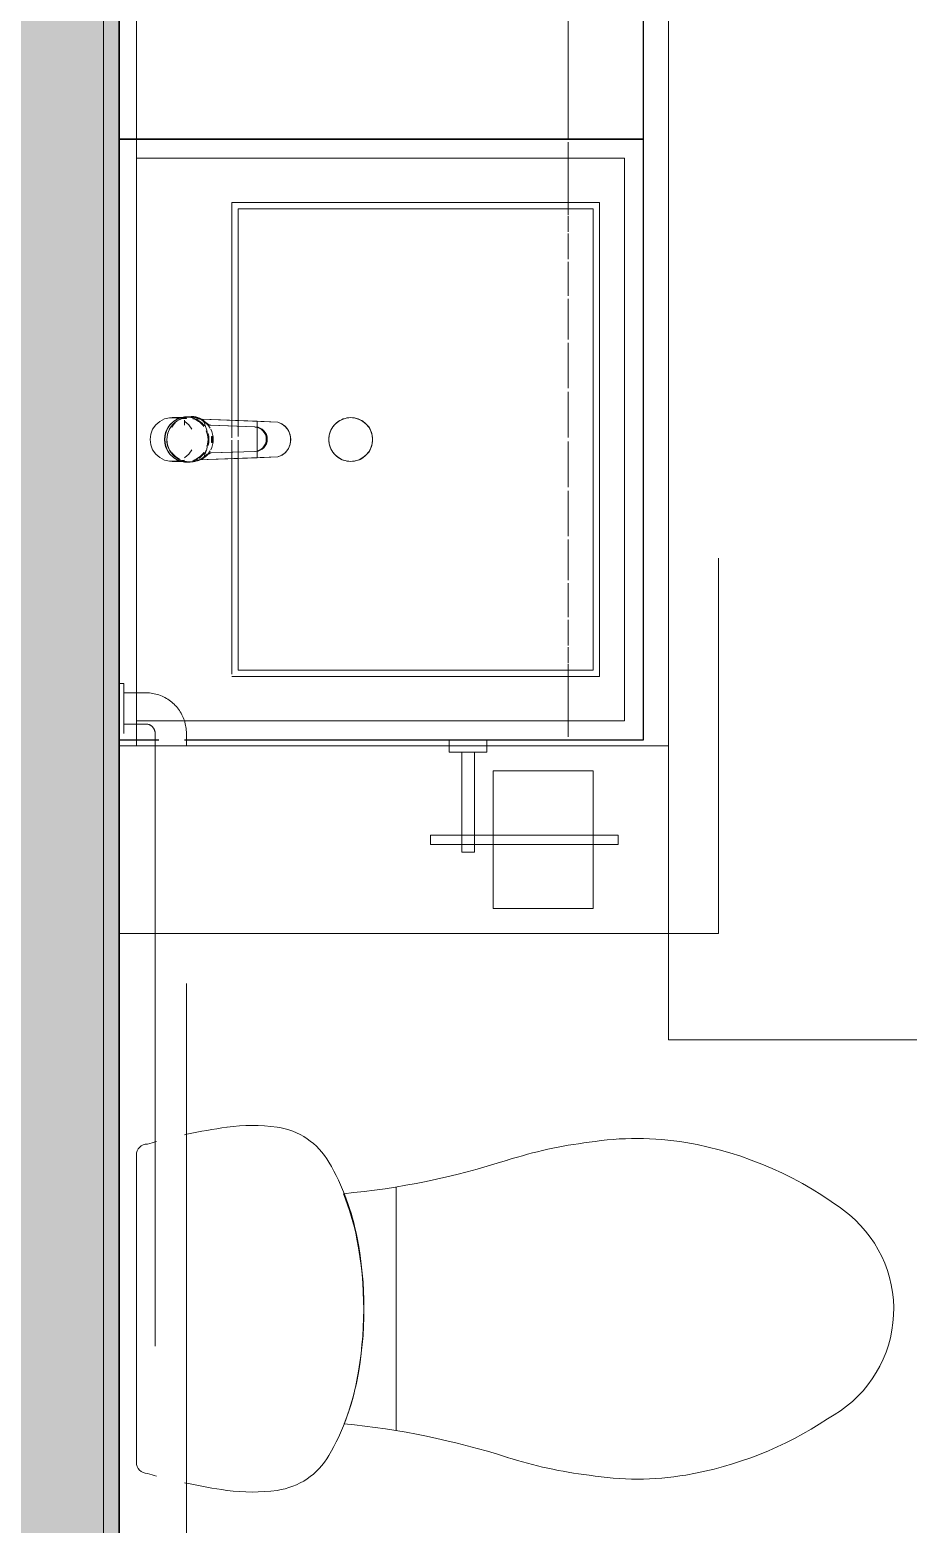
# Model space of a CAD drawing. Header units: inches. Extents: x 6 to 8416, y -388 to 6104.
# Drawn here: x 6563.1 to 6598.2, y 1619.6 to 1679.3 of the extents above; entities that cross this region are included whole.
import ezdxf

# ---------------------------------------------------------------- set-up
doc = ezdxf.new("R2010")
doc.units = ezdxf.units.IN
doc.header["$MEASUREMENT"] = 0
doc.linetypes.add('Dash 1_16_', pattern=[48, 24, -24])
doc.linetypes.add('Hidden 1_16_', pattern=[36, 24, -12])
for name, color, linetype, lineweight in [('A-GENM', 13, 'Continuous', 18), ('A-ROOM', 32, 'Continuous', 13), ('A-WALL', 113, 'Continuous', 25), ('A-WALL-PATT', 111, 'Continuous', 35), ('I-WALL', 2, 'Continuous', 25), ('P-SANR-FIXT', 6, 'Continuous', 18), ('Q-CASE', 31, 'Continuous', 18), ('Q-SPCQ', 91, 'Continuous', 18)]:
    doc.layers.add(name, color=color, linetype=linetype, lineweight=lineweight)

# ---------------------------------------------------------------- blocks, each defined once
blk = doc.blocks.new('PL BA Toilet-Unit-Two Piece-ICC ADA-AM - ICC Type B_ Side Approach_ Swing Up Bar-V599-LEVEL 3 - PLAN Copy 1 Copy 1')
at = {"layer": 'A-GENM', "linetype": 'Hidden 1_16_', "lineweight": 9}
for p, q in [((0, -15.5), (0, -0.063)), ((33, -24), (33, -0.063)), ((0, -27.776), (0, -15.5)), ((33, -24), (48, -24)), ((48, -56), (48, -24)), ((0, -28.375), (0, -27.776)), ((0, -32.036), (0, -28.566)), ((0, -33.078), (0, -32.178)), ((0, -56), (0, -33.078)), ((39.75, -46.75), (36, -50.5)), ((36, -50.5), (39.75, -46.75)), ((41.164, -48.164), (39.75, -46.75)), ((39.75, -46.75), (41.164, -48.164)), ((39.828, -49.5), (41.164, -48.164)), ((41.164, -48.164), (39.828, -49.5)), ((45.25, -49.5), (39.828, -49.5)), ((39.828, -49.5), (45.25, -49.5)), ((45.25, -51.5), (45.25, -49.5)), ((45.25, -49.5), (45.25, -51.5)), ((36, -50.5), (39.75, -54.25)), ((39.75, -54.25), (36, -50.5)), ((41.164, -52.836), (39.828, -51.5)), ((39.828, -51.5), (45.25, -51.5)), ((45.25, -51.5), (39.828, -51.5)), ((39.828, -51.5), (41.164, -52.836)), ((39.75, -54.25), (41.164, -52.836)), ((41.164, -52.836), (39.75, -54.25)), ((0.412, -56), (0.615, -56)), ((0.698, -56), (0.905, -56)), ((1.107, -56), (48, -56))]:
    blk.add_line(p, q, dxfattribs=at)
blk = doc.blocks.new('GM BA Vanity-Single - Single Door _ Drawer-Lav Cab _ Apron-ICC ADA-AM - 18_ Drawer_24_ Lav Cab - Parallel-2223814-LEVEL 3 - PLAN Copy 1 Copy 1')
at = {"layer": 'A-GENM'}
for p, q in [((0.75, 22), (0, 22)), ((0, 22), (0, 16)), ((0, 16), (0, 22)), ((0, 22), (0.75, 22)), ((0.75, 22), (0, 22)), ((0, 22), (0, 16)), ((0, 16), (0, 22)), ((0, 22), (0.75, 22)), ((0.75, 16), (0.75, 22)), ((0.75, 22), (0.75, 16)), ((1, 22), (0.75, 22)), ((0.75, 22), (1, 22)), ((43.25, 22), (1, 22)), ((1, 22), (43.25, 22)), ((43.25, 0.75), (43.25, 22)), ((43.25, 22), (43.25, 2.678)), ((21.781, 4.813), (21.781, 19)), ((21.781, 19), (40.219, 19)), ((40.219, 19), (21.781, 19)), ((21.781, 19), (21.781, 4.813)), ((40.219, 19), (40.219, 4.813)), ((40.219, 4.813), (40.219, 19)), ((0, 16), (0, 0.063)), ((0, 0.75), (0, 16)), ((0, 16), (0, 0.75)), ((0, 0.75), (0, 16)), ((0.75, 0.063), (0.75, 16)), ((0.75, 16), (0.75, 0.75)), ((30.246, 4.813), (21.781, 4.813)), ((21.781, 4.813), (30.246, 4.813)), ((30.475, 4.813), (30.246, 4.813)), ((30.246, 4.813), (30.475, 4.813)), ((30.886, 4.813), (30.475, 4.813)), ((30.475, 4.813), (30.886, 4.813)), ((31.499, 4.813), (31.031, 4.813)), ((31.031, 4.813), (31.499, 4.813)), ((31.754, 4.813), (31.499, 4.813)), ((31.499, 4.813), (31.754, 4.813)), ((40.219, 4.813), (31.754, 4.813)), ((31.754, 4.813), (40.219, 4.813)), ((43.25, 1.65), (43.25, 0.75)), ((0, 0.063), (0, 0.75)), ((43.25, 0.75), (0, 0.75)), ((0, 0.75), (0, 0.063)), ((0, 0.063), (0, 0.75)), ((0, 0.75), (0.75, 0.75)), ((0, 0.75), (0, 0.063)), ((0, 0.063), (0, 0.75)), ((0.75, 0.75), (0.75, 0.063)), ((0.75, 0.75), (43.25, 0.75)), ((43.25, 0.063), (43.25, 0.75)), ((43.25, 0.75), (43.25, 0.063)), ((43.25, 0.063), (43.25, 0.75)), ((43.25, 0.75), (43.25, 0.063))]:
    blk.add_line(p, q, dxfattribs=at)
blk = doc.blocks.new('z Nested-Toilet-2 Piece - z Nested-Toilet-2 Piece-V606-LEVEL 3 - PLAN Copy 1 Copy 1')
at = {"layer": 'P-SANR-FIXT'}
for p, q in [((-4.871, 11.127), (4.871, 11.127)), ((6.142, 0.75), (-6.142, 0.75))]:
    blk.add_line(p, q, dxfattribs=at)
for centre, radius, start, end in [((0.025, 26.068), 4.932, 27.57244, 140.06334), ((7.716, 20.256), 14.569, 141.95587, 170.34297), ((-7.716, 20.256), 14.569, 9.65703, 33.75517), ((5.191, 20.738), 11.999, 170.58872, 189.14143), ((-5.191, 20.738), 11.999, 350.85857, 9.41128), ((10.95, 20.977), 17.735, 186.94974, 197.76204), ((-10.95, 20.977), 17.735, 342.23796, 353.05026), ((-35.243, 6.16), 30.776, 5.33071, 17.79837), ((35.243, 6.16), 30.776, 162.20163, 174.62228), ((-1.009, 0.027), 9.713, 100.83777, 119.96347), ((-0.935, 0.044), 9.694, 100.99726, 112.21305), ((0, -4.969), 14.81, 78.96223, 101.03777), ((0.023, -4.972), 14.801, 78.99624, 100.93335), ((1.009, 0.027), 9.713, 60.03653, 79.16223), ((1.014, 0.023), 9.709, 68.3062, 79.11052), ((-4.438, 5.975), 2.848, 119.96347, 172.03653), ((4.438, 5.975), 2.848, 7.96347, 60.03653), ((-0.11, 5.37), 7.218, 172.03653, 187.96347), ((0.11, 5.37), 7.218, 352.03653, 7.96347), ((15.604, 7.568), 23.085, 187.96347, 192), ((-15.604, 7.568), 23.085, 348, 352.03653), ((15.604, 7.568), 23.085, 192, 192.23232), ((-15.604, 7.568), 23.085, 347.76768, 348), ((15.604, 7.568), 23.085, 195.0873, 196.03653), ((-15.604, 7.568), 23.085, 343.96347, 344.9127), ((-6.142, 1.191), 0.441, 180, 270), ((6.142, 1.191), 0.441, 270, 0)]:
    blk.add_arc(centre, radius, start, end, dxfattribs=at)
blk = doc.blocks.new('z Nested-Toilet Grab Bars - z Nested-Toilet Grab Bars-V607-LEVEL 3 - PLAN Copy 1 Copy 1')
at = {"layer": 'A-GENM', "linetype": 'Dash 1_16_', "lineweight": 9}
for p, q in [((-2.875, 26), (-2.875, 0.25)), ((-2.875, 26), (-2.875, 0.25)), ((-1.625, 0.25), (-1.625, 26)), ((-1.625, 0.25), (-1.625, 26)), ((-41.97, 2.428), (-42.022, 2.389)), ((-41.918, 2.466), (-41.97, 2.428)), ((-41.863, 2.502), (-41.918, 2.466)), ((-41.807, 2.535), (-41.863, 2.502)), ((-41.75, 2.566), (-41.807, 2.535)), ((-41.692, 2.595), (-41.75, 2.566)), ((-41.633, 2.622), (-41.692, 2.595)), ((-41.572, 2.646), (-41.633, 2.622)), ((-41.511, 2.668), (-41.572, 2.646)), ((-41.449, 2.687), (-41.511, 2.668)), ((-41.386, 2.703), (-41.449, 2.687)), ((-41.323, 2.718), (-41.386, 2.703)), ((-41.259, 2.729), (-41.323, 2.718)), ((-41.195, 2.738), (-41.259, 2.729)), ((-41.13, 2.745), (-41.195, 2.738)), ((-41.065, 2.749), (-41.13, 2.745)), ((-41, 2.75), (-41.065, 2.749)), ((-40.5, 2.75), (-41, 2.75)), ((-7, 2.75), (-40.5, 2.75)), ((-42.463, 1.833), (-42.49, 1.774)), ((-42.433, 1.891), (-42.463, 1.833)), ((-42.401, 1.948), (-42.433, 1.891)), ((-42.367, 2.003), (-42.401, 1.948)), ((-42.331, 2.057), (-42.367, 2.003)), ((-42.293, 2.109), (-42.331, 2.057)), ((-42.252, 2.16), (-42.293, 2.109)), ((-42.21, 2.21), (-42.252, 2.16)), ((-42.166, 2.257), (-42.21, 2.21)), ((-42.119, 2.303), (-42.166, 2.257)), ((-42.072, 2.347), (-42.119, 2.303)), ((-42.022, 2.389), (-42.072, 2.347)), ((-42.623, 1.208), (-42.625, 1.143)), ((-42.618, 1.272), (-42.623, 1.208)), ((-42.611, 1.337), (-42.618, 1.272)), ((-42.601, 1.401), (-42.611, 1.337)), ((-42.589, 1.465), (-42.601, 1.401)), ((-42.574, 1.528), (-42.589, 1.465)), ((-42.557, 1.591), (-42.574, 1.528)), ((-42.537, 1.653), (-42.557, 1.591)), ((-42.515, 1.714), (-42.537, 1.653)), ((-42.49, 1.774), (-42.515, 1.714)), ((-41.37, 1.185), (-41.368, 1.2)), ((-41.368, 1.2), (-41.364, 1.214)), ((-41.364, 1.214), (-41.36, 1.229)), ((-41.36, 1.229), (-41.356, 1.243)), ((-41.356, 1.243), (-41.351, 1.257)), ((-41.351, 1.257), (-41.345, 1.271)), ((-41.345, 1.271), (-41.339, 1.285)), ((-41.339, 1.285), (-41.333, 1.298)), ((-41.333, 1.298), (-41.325, 1.311)), ((-41.325, 1.311), (-41.318, 1.324)), ((-41.318, 1.324), (-41.31, 1.337)), ((-41.31, 1.337), (-41.301, 1.349)), ((-41.301, 1.349), (-41.292, 1.361)), ((-41.292, 1.361), (-41.282, 1.372)), ((-41.282, 1.372), (-41.272, 1.383)), ((-41.272, 1.383), (-41.261, 1.394)), ((-41.261, 1.394), (-41.25, 1.404)), ((-41.25, 1.404), (-41.239, 1.414)), ((-41.239, 1.414), (-41.227, 1.423)), ((-41.227, 1.423), (-41.215, 1.432)), ((-41.215, 1.432), (-41.203, 1.441)), ((-41.203, 1.441), (-41.19, 1.448)), ((-41.19, 1.448), (-41.177, 1.456)), ((-41.177, 1.456), (-41.163, 1.463)), ((-41.163, 1.463), (-41.15, 1.469)), ((-41.15, 1.469), (-41.136, 1.475)), ((-41.136, 1.475), (-41.122, 1.48)), ((-41.122, 1.48), (-41.108, 1.484)), ((-41.108, 1.484), (-41.093, 1.488)), ((-41.093, 1.488), (-41.078, 1.492)), ((-41.078, 1.492), (-41.064, 1.495)), ((-41.064, 1.495), (-41.049, 1.497)), ((-41.049, 1.497), (-41.034, 1.498)), ((-41.034, 1.498), (-41.019, 1.5)), ((-41.019, 1.5), (-41.004, 1.5)), ((-41.004, 1.5), (-41, 1.5)), ((-41, 1.5), (-40.5, 1.5)), ((-40.5, 1.5), (-7, 1.5)), ((-42.625, 1.143), (-42.625, 1.125)), ((-42.625, 1.125), (-42.625, 0.75)), ((-42.625, 0.75), (-42.625, 0.25)), ((-41.375, 1.14), (-41.374, 1.155)), ((-41.375, 1.125), (-41.375, 1.14)), ((-41.375, 0.75), (-41.375, 1.125)), ((-41.375, 0.25), (-41.375, 0.75)), ((-41.374, 1.155), (-41.372, 1.17)), ((-41.372, 1.17), (-41.37, 1.185)), ((-6.625, 1.125), (-6.625, 0.25)), ((-5.375, 0.25), (-5.375, 1.125)), ((-43, 0.25), (-43, 0.063)), ((-42.901, 0.25), (-43, 0.25)), ((-42.901, 0.25), (-43, 0.25)), ((-41.777, 0.25), (-42.901, 0.25)), ((-42.623, 0.25), (-42.901, 0.25)), ((-42.625, 0.25), (-42.563, 0.25)), ((-42.625, 0.25), (-42.563, 0.25)), ((-42.223, 0.25), (-42.623, 0.25)), ((-42.563, 0.25), (-42.39, 0.25)), ((-42.563, 0.25), (-41.615, 0.25)), ((-42.39, 0.25), (-42.139, 0.25)), ((-41.777, 0.25), (-42.223, 0.25)), ((-42.139, 0.25), (-41.861, 0.25)), ((-41.861, 0.25), (-41.615, 0.25)), ((-41.61, 0.25), (-41.437, 0.25)), ((-41.61, 0.25), (-41.437, 0.25)), ((-41.099, 0.25), (-41.605, 0.25)), ((-41.377, 0.25), (-41.605, 0.25)), ((-41.437, 0.25), (-41.375, 0.25)), ((-41.437, 0.25), (-41.375, 0.25)), ((-41.099, 0.25), (-41.377, 0.25)), ((-41, 0.25), (-41.099, 0.25)), ((-41, 0.25), (-41.099, 0.25)), ((-7, 0.25), (-7, 0.063)), ((-5, 0.25), (-7, 0.25)), ((-5, 0.25), (-7, 0.25)), ((-6.625, 0.25), (-5.375, 0.25)), ((-6.625, 0.25), (-5.375, 0.25)), ((-5, 0.063), (-5, 0.25)), ((-2.854, 0.25), (-4.25, 0.25)), ((-4.25, 0.25), (-0.25, 0.25)), ((-4.25, 0.25), (-4.25, 0.063)), ((-4.25, 0.25), (-4.25, 0.063)), ((-2.875, 0.25), (-2.875, 0.063)), ((-2.875, 0.25), (-2.875, 0.063)), ((-0.25, 0.25), (-1.647, 0.25)), ((-1.625, 0.063), (-1.625, 0.25)), ((-1.625, 0.063), (-1.625, 0.25)), ((-0.25, 0.25), (-0.25, 0.063)), ((-0.25, 0.063), (-0.25, 0.25))]:
    blk.add_line(p, q, dxfattribs=at)
at = {"layer": 'A-GENM', "linetype": 'Dash 1_16_', "lineweight": 9, "flags": 128}
for points in [[(-2.875, 29.375), (-2.875, 29.4), (-2.873, 29.425), (-2.871, 29.45), (-2.867, 29.475), (-2.863, 29.499), (-2.857, 29.524), (-2.851, 29.548), (-2.843, 29.572), (-2.835, 29.595), (-2.826, 29.618), (-2.815, 29.641), (-2.804, 29.664), (-2.792, 29.686), (-2.78, 29.707), (-2.766, 29.728), (-2.751, 29.748), (-2.736, 29.768), (-2.72, 29.787), (-2.703, 29.806), (-2.685, 29.823), (-2.667, 29.84), (-2.648, 29.857), (-2.629, 29.872), (-2.608, 29.887), (-2.588, 29.901), (-2.566, 29.914), (-2.545, 29.926), (-2.522, 29.938), (-2.5, 29.948), (-2.476, 29.958), (-2.453, 29.966), (-2.429, 29.974), (-2.405, 29.98), (-2.381, 29.986), (-2.356, 29.991), (-2.332, 29.995), (-2.307, 29.997), (-2.282, 29.999), (-2.257, 30), (-2.25, 30)], [(-2.25, 30), (-2.225, 30), (-2.2, 29.998), (-2.175, 29.996), (-2.15, 29.992), (-2.126, 29.988), (-2.101, 29.982), (-2.077, 29.976), (-2.053, 29.968), (-2.03, 29.96), (-2.007, 29.951), (-1.984, 29.94), (-1.961, 29.929), (-1.939, 29.917), (-1.918, 29.905), (-1.897, 29.891), (-1.877, 29.876), (-1.857, 29.861), (-1.838, 29.845), (-1.819, 29.828), (-1.802, 29.81), (-1.785, 29.792), (-1.768, 29.773), (-1.753, 29.754), (-1.738, 29.733), (-1.724, 29.713), (-1.711, 29.691), (-1.699, 29.67), (-1.687, 29.647), (-1.677, 29.625), (-1.667, 29.601), (-1.659, 29.578), (-1.651, 29.554), (-1.645, 29.53), (-1.639, 29.506), (-1.634, 29.481), (-1.63, 29.457), (-1.628, 29.432), (-1.626, 29.407), (-1.625, 29.382), (-1.625, 29.375)], [(-2.875, 29.375), (-2.875, 29.372), (-2.875, 29.364), (-2.875, 29.351), (-2.875, 29.332), (-2.875, 29.308), (-2.875, 29.278), (-2.875, 29.244), (-2.875, 29.204), (-2.875, 29.159), (-2.875, 29.109), (-2.875, 29.054), (-2.875, 28.994), (-2.875, 28.929), (-2.875, 28.859), (-2.875, 28.786), (-2.875, 28.707), (-2.875, 28.624), (-2.875, 28.537), (-2.875, 28.446), (-2.875, 28.351), (-2.875, 28.253), (-2.875, 28.15), (-2.875, 28.045), (-2.875, 27.936), (-2.875, 27.824), (-2.875, 27.708), (-2.875, 27.591), (-2.875, 27.47), (-2.875, 27.348), (-2.875, 27.223), (-2.875, 27.096), (-2.875, 26.968), (-2.875, 26.838), (-2.875, 26.706), (-2.875, 26.574), (-2.875, 26.44), (-2.875, 26.306), (-2.875, 26.171), (-2.875, 26.036), (-2.875, 26)], [(-2.875, 26), (-2.875, 26.135), (-2.875, 26.27), (-2.875, 26.404), (-2.875, 26.538), (-2.875, 26.671), (-2.875, 26.802), (-2.875, 26.933), (-2.875, 27.062), (-2.875, 27.189), (-2.875, 27.314), (-2.875, 27.438), (-2.875, 27.559), (-2.875, 27.677), (-2.875, 27.793), (-2.875, 27.906), (-2.875, 28.016), (-2.875, 28.122), (-2.875, 28.225), (-2.875, 28.325), (-2.875, 28.421), (-2.875, 28.513), (-2.875, 28.601), (-2.875, 28.685), (-2.875, 28.765), (-2.875, 28.84), (-2.875, 28.911), (-2.875, 28.977), (-2.875, 29.038), (-2.875, 29.094), (-2.875, 29.146), (-2.875, 29.192), (-2.875, 29.233), (-2.875, 29.269), (-2.875, 29.3), (-2.875, 29.326), (-2.875, 29.346), (-2.875, 29.361), (-2.875, 29.371), (-2.875, 29.375)], [(-1.625, 29.375), (-1.625, 29.372), (-1.625, 29.364), (-1.625, 29.351), (-1.625, 29.332), (-1.625, 29.308), (-1.625, 29.278), (-1.625, 29.244), (-1.625, 29.204), (-1.625, 29.159), (-1.625, 29.109), (-1.625, 29.054), (-1.625, 28.994), (-1.625, 28.929), (-1.625, 28.859), (-1.625, 28.786), (-1.625, 28.707), (-1.625, 28.624), (-1.625, 28.537), (-1.625, 28.446), (-1.625, 28.351), (-1.625, 28.253), (-1.625, 28.15), (-1.625, 28.045), (-1.625, 27.936), (-1.625, 27.824), (-1.625, 27.708), (-1.625, 27.591), (-1.625, 27.47), (-1.625, 27.348), (-1.625, 27.223), (-1.625, 27.096), (-1.625, 26.968), (-1.625, 26.838), (-1.625, 26.706), (-1.625, 26.574), (-1.625, 26.44), (-1.625, 26.306), (-1.625, 26.171), (-1.625, 26.036), (-1.625, 26)], [(-1.625, 26), (-1.625, 26.135), (-1.625, 26.27), (-1.625, 26.404), (-1.625, 26.538), (-1.625, 26.671), (-1.625, 26.802), (-1.625, 26.933), (-1.625, 27.062), (-1.625, 27.189), (-1.625, 27.314), (-1.625, 27.438), (-1.625, 27.559), (-1.625, 27.677), (-1.625, 27.793), (-1.625, 27.906), (-1.625, 28.016), (-1.625, 28.122), (-1.625, 28.225), (-1.625, 28.325), (-1.625, 28.421), (-1.625, 28.513), (-1.625, 28.601), (-1.625, 28.685), (-1.625, 28.765), (-1.625, 28.84), (-1.625, 28.911), (-1.625, 28.977), (-1.625, 29.038), (-1.625, 29.094), (-1.625, 29.146), (-1.625, 29.192), (-1.625, 29.233), (-1.625, 29.269), (-1.625, 29.3), (-1.625, 29.326), (-1.625, 29.346), (-1.625, 29.361), (-1.625, 29.371), (-1.625, 29.375)], [(-5.375, 1.125), (-5.376, 1.19), (-5.38, 1.255), (-5.387, 1.32), (-5.396, 1.384), (-5.407, 1.448), (-5.422, 1.511), (-5.438, 1.574), (-5.457, 1.636), (-5.479, 1.697), (-5.503, 1.758), (-5.53, 1.817), (-5.559, 1.875), (-5.59, 1.932), (-5.623, 1.988), (-5.659, 2.043), (-5.697, 2.095), (-5.736, 2.147), (-5.778, 2.197), (-5.822, 2.244), (-5.868, 2.291), (-5.915, 2.335), (-5.965, 2.377), (-6.016, 2.418), (-6.068, 2.456), (-6.122, 2.492), (-6.177, 2.526), (-6.234, 2.558), (-6.292, 2.588), (-6.351, 2.615), (-6.411, 2.64), (-6.472, 2.662), (-6.534, 2.682), (-6.597, 2.699), (-6.66, 2.714), (-6.724, 2.726), (-6.788, 2.736), (-6.853, 2.743), (-6.917, 2.748), (-6.982, 2.75), (-7, 2.75)], [(-7, 1.5), (-6.985, 1.5), (-6.97, 1.499), (-6.955, 1.497), (-6.94, 1.495), (-6.925, 1.493), (-6.911, 1.489), (-6.896, 1.485), (-6.882, 1.481), (-6.868, 1.476), (-6.854, 1.47), (-6.84, 1.464), (-6.827, 1.458), (-6.814, 1.45), (-6.801, 1.443), (-6.788, 1.435), (-6.776, 1.426), (-6.764, 1.417), (-6.753, 1.407), (-6.742, 1.397), (-6.731, 1.386), (-6.721, 1.375), (-6.711, 1.364), (-6.702, 1.352), (-6.693, 1.34), (-6.684, 1.328), (-6.677, 1.315), (-6.669, 1.302), (-6.662, 1.288), (-6.656, 1.275), (-6.65, 1.261), (-6.645, 1.247), (-6.641, 1.233), (-6.637, 1.218), (-6.633, 1.203), (-6.63, 1.189), (-6.628, 1.174), (-6.627, 1.159), (-6.625, 1.144), (-6.625, 1.129), (-6.625, 1.125)]]:
    blk.add_lwpolyline(points, dxfattribs=at)
blk = doc.blocks.new('CW BA Var LW - Double Doors _ Apron - AM - W x H x 21_ D - 5 1_2_ Apron-2223823-LEVEL 3 - PLAN Copy 1 Copy 1')
at = {"layer": 'Q-CASE', "lineweight": 9}
for p, q in [((-5.262, 0.75), (-5.262, 21)), ((-5.262, 21), (-5.262, 0.75)), ((-5.262, 21), (18.738, 21)), ((-5.262, 21), (18.738, 21)), ((-5.262, 21), (18.738, 21)), ((18.738, 2.688), (18.738, 21)), ((18.738, 21), (18.738, 2.678)), ((18.738, 21), (18.738, 18)), ((-4.512, 0.75), (-4.512, 20.25)), ((-4.512, 20.25), (17.988, 20.25)), ((17.988, 20.25), (-4.512, 20.25)), ((-4.512, 20.25), (-4.512, 0.75)), ((17.988, 20.25), (17.988, 0.75)), ((17.988, 0.75), (17.988, 20.25)), ((-5.262, 0.75), (-5.262, 18)), ((-5.262, 18), (-5.262, 0.75)), ((-5.151, 18), (-2.709, 18)), ((-5.151, 18), (-2.709, 18)), ((-2.709, 18), (-2.481, 18)), ((-2.709, 18), (-2.481, 18)), ((-2.465, 18), (-2.25, 18)), ((-2.465, 18), (-2.25, 18)), ((-2.202, 18), (-1.568, 18)), ((-2.202, 18), (-1.568, 18)), ((-1.491, 18), (-0.47, 18)), ((-1.491, 18), (-0.47, 18)), ((-0.367, 18), (0.99, 18)), ((-0.367, 18), (0.99, 18)), ((1.113, 18), (2.738, 18)), ((1.113, 18), (2.738, 18)), ((2.875, 18), (4.686, 18)), ((2.875, 18), (4.686, 18)), ((4.838, 18), (6.664, 18)), ((4.838, 18), (6.664, 18)), ((6.811, 18), (8.638, 18)), ((6.811, 18), (8.638, 18)), ((8.789, 18), (10.6, 18)), ((8.789, 18), (10.6, 18)), ((10.738, 18), (12.362, 18)), ((10.738, 18), (12.362, 18)), ((12.486, 18), (13.842, 18)), ((12.486, 18), (13.842, 18)), ((13.945, 18), (14.966, 18)), ((13.945, 18), (14.966, 18)), ((15.044, 18), (15.677, 18)), ((15.044, 18), (15.677, 18)), ((15.725, 18), (15.94, 18)), ((15.725, 18), (15.94, 18)), ((15.956, 18), (16.185, 18)), ((15.956, 18), (16.185, 18)), ((16.185, 18), (18.627, 18)), ((16.185, 18), (18.627, 18)), ((18.738, 2.688), (18.738, 18)), ((18.738, 18), (18.738, 2.688)), ((18.738, 1.649), (18.738, 0.75)), ((18.738, 0.75), (18.738, 1.563)), ((18.738, 0.75), (18.738, 1.563)), ((18.738, 1.563), (18.738, 0.75)), ((-5.262, 0.062), (-5.262, 0.75)), ((-5.262, 0.75), (-5.262, 0.062)), ((-5.262, 0.062), (-5.262, 0.75)), ((-5.262, 0.75), (-5.262, 0.062)), ((17.988, 0.75), (-4.512, 0.75)), ((-4.512, 0.75), (17.988, 0.75)), ((18.738, 0.062), (18.738, 0.75)), ((18.738, 0.75), (18.738, 0.062)), ((18.738, 0.062), (18.738, 0.75)), ((18.738, 0.75), (18.738, 0.062))]:
    blk.add_line(p, q, dxfattribs=at)
at = {"layer": 'Q-CASE', "lineweight": 25}
for p, q in [((18.738, 21), (-5.262, 21)), ((-5.262, 21), (-5.262, 0.75)), ((18.738, 2.678), (18.738, 21)), ((18.738, 0.75), (18.738, 1.649)), ((-5.262, 0.75), (-5.262, 0.062)), ((18.738, 0.062), (18.738, 0.75))]:
    blk.add_line(p, q, dxfattribs=at)
blk = doc.blocks.new('CW BA Var LW - Single Door _ Drawer - AM - W x H x 21_ D - 5 1_2_ Top Drawer-2223837-LEVEL 3 - PLAN Copy 1 Copy 1')
at = {"layer": 'Q-CASE', "lineweight": 9}
for p, q in [((0.738, 16), (0.738, 21)), ((0.738, 21), (0.738, 16)), ((0.738, 21), (18.738, 21)), ((0.738, 21), (18.738, 21)), ((0.738, 21), (18.738, 21)), ((18.738, 0.75), (18.738, 21)), ((18.738, 21), (18.738, 0.75)), ((0.738, 16), (0.738, 18)), ((0.738, 18), (0.738, 16)), ((0.738, 18), (18.738, 18)), ((0.738, 18), (18.738, 18)), ((18.738, 0.75), (18.738, 18)), ((18.738, 18), (18.738, 0.75)), ((0.738, 0.75), (0.738, 16)), ((0.738, 16), (0.738, 0.75)), ((0.738, 0.75), (0.738, 16)), ((0.738, 16), (0.738, 0.75)), ((0.738, 0.221), (0.738, 0.75)), ((0.738, 0.75), (0.738, 0.221)), ((0.738, 0.221), (0.738, 0.75)), ((0.738, 0.75), (0.738, 0.221)), ((18.738, 0.062), (18.738, 0.75)), ((18.738, 0.75), (18.738, 0.062)), ((18.738, 0.062), (18.738, 0.75)), ((18.738, 0.75), (18.738, 0.062))]:
    blk.add_line(p, q, dxfattribs=at)
at = {"layer": 'Q-CASE', "lineweight": 25}
for p, q in [((18.738, 21), (0.738, 21)), ((0.738, 21), (0.738, 16)), ((18.738, 0.75), (18.738, 21)), ((0.738, 16), (0.738, 0.75)), ((0.738, 0.75), (0.738, 0.221)), ((18.738, 0.062), (18.738, 0.75))]:
    blk.add_line(p, q, dxfattribs=at)
blk = doc.blocks.new('SE BA Toilet Paper Holder-AM - 6_ W x 4 1_2_ D_ 19_ AFF-V608-LEVEL 3 - PLAN Copy 1 Copy 1')
at = {"layer": 'Q-SPCQ'}
for p, q in [((-1, 6.75), (-5, 6.75)), ((-5, 6.75), (-5, 1.25)), ((-5, 6.75), (-5, 6.656)), ((-5, 6.656), (-5, 6.382)), ((-1, 6.656), (-1, 6.75)), ((-1, 1.25), (-1, 6.75)), ((-1, 6.382), (-1, 6.656)), ((-5, 6.382), (-5, 5.945)), ((-1, 5.945), (-1, 6.382)), ((-5, 5.945), (-5, 5.375)), ((-1, 5.375), (-1, 5.945)), ((-5, 5.375), (-5, 4.712)), ((-1, 4.712), (-1, 5.375)), ((-5, 4.187), (-6, 4.187)), ((-6, 4.187), (-6, 4)), ((-5, 4.574), (-5, 4.594)), ((-5, 4.574), (-5, 4.594)), ((-5, 4.514), (-5, 4.574)), ((-5, 4.514), (-5, 4.574)), ((-5, 4.42), (-5, 4.514)), ((-5, 4.42), (-5, 4.514)), ((-5, 4.297), (-5, 4.42)), ((-5, 4.297), (-5, 4.42)), ((-5, 4.154), (-5, 4.297)), ((-5, 4.154), (-5, 4.297)), ((-1, 4.187), (-5, 4.187)), ((-1, 4.594), (-1, 4.574)), ((-1, 4.594), (-1, 4.574)), ((-1, 4.574), (-1, 4.514)), ((-1, 4.574), (-1, 4.514)), ((-1, 4.514), (-1, 4.42)), ((-1, 4.514), (-1, 4.42)), ((-1, 4.42), (-1, 4.297)), ((-1, 4.42), (-1, 4.297)), ((-1, 4.297), (-1, 4.154)), ((-1, 4.297), (-1, 4.154)), ((0.25, 4.187), (-1, 4.187)), ((-0.25, 4.5), (-0.25, 0.5)), ((-0.25, 4.5), (0, 4.5)), ((-0.217, 4.5), (0, 4.5)), ((0, 4.5), (0.217, 4.5)), ((0, 4.5), (0.25, 4.5)), ((0.25, 0.5), (0.25, 4.5)), ((1.5, 4.187), (0.25, 4.187)), ((1.5, 4), (1.5, 4.187)), ((-6, 4.162), (-6, 4.133)), ((-6, 4.133), (-6, 4.094)), ((-6, 4.094), (-6, 4.049)), ((-6, 4.049), (-6, 4)), ((-6, 4), (-6, 3.951)), ((-6, 4), (-6, 3.812)), ((-6, 3.951), (-6, 3.906)), ((-6, 3.906), (-6, 3.867)), ((-6, 3.867), (-6, 3.838)), ((-6, 3.812), (-5, 3.812)), ((-5, 3.846), (-5, 4.154)), ((-5, 4), (-5, 4.154)), ((-5, 3.846), (-5, 4)), ((-5, 3.703), (-5, 3.846)), ((-5, 3.703), (-5, 3.846)), ((-5, 3.812), (-1, 3.812)), ((-5, 3.58), (-5, 3.703)), ((-5, 3.58), (-5, 3.703)), ((-1, 4.154), (-1, 4)), ((-1, 4.154), (-1, 3.846)), ((-1, 4), (-1, 3.846)), ((-1, 3.846), (-1, 3.703)), ((-1, 3.846), (-1, 3.703)), ((-1, 3.812), (0.25, 3.812)), ((-1, 3.703), (-1, 3.58)), ((-1, 3.703), (-1, 3.58)), ((0.25, 3.812), (1.5, 3.812)), ((1.5, 3.812), (1.5, 4)), ((-5, 3.486), (-5, 3.58)), ((-5, 3.486), (-5, 3.58)), ((-5, 3.426), (-5, 3.486)), ((-5, 3.426), (-5, 3.486)), ((-5, 3.406), (-5, 3.426)), ((-5, 3.406), (-5, 3.426)), ((-5, 3.288), (-5, 2.625)), ((-1, 3.58), (-1, 3.486)), ((-1, 3.58), (-1, 3.486)), ((-1, 3.486), (-1, 3.426)), ((-1, 3.486), (-1, 3.426)), ((-1, 3.426), (-1, 3.406)), ((-1, 3.426), (-1, 3.406)), ((-1, 2.625), (-1, 3.288)), ((-5, 2.625), (-5, 2.055)), ((-1, 2.055), (-1, 2.625)), ((-5, 2.055), (-5, 1.618)), ((-1, 1.618), (-1, 2.055)), ((-5, 1.618), (-5, 1.344)), ((-5, 1.344), (-5, 1.25)), ((-5, 1.25), (-1, 1.25)), ((-1, 1.344), (-1, 1.618)), ((-1, 1.25), (-1, 1.344)), ((-0.75, 0.5), (-0.75, 0.25)), ((0, 0.5), (-0.75, 0.5)), ((-0.75, 0.25), (-0.75, 0)), ((0, 0.5), (-0.25, 0.5)), ((0, 0.5), (-0.236, 0.5)), ((0, 0.5), (-0.217, 0.5)), ((0.217, 0.5), (0, 0.5)), ((0.25, 0.5), (0, 0.5)), ((0.236, 0.5), (0, 0.5)), ((0.75, 0.5), (0, 0.5)), ((0.75, 0.25), (0.75, 0.5)), ((0.75, 0), (0.75, 0.25)), ((0, 0), (-0.75, 0)), ((0.75, 0), (0, 0))]:
    blk.add_line(p, q, dxfattribs=at)
blk = doc.blocks.new('z Nested-Lav Basin-Rectangular - Rectangular-V609-LEVEL 3 - PLAN Copy 1 Copy 1')
at = {"layer": 'P-SANR-FIXT', "lineweight": 9}
for p, q in [((-9.469, 7.301), (9.469, 7.301)), ((-9.469, 7.301), (-9.469, -7.387)), ((9.469, -7.387), (9.469, 7.298)), ((-9.219, -7.137), (-9.219, 7.051)), ((-9.219, 7.051), (9.219, 7.051)), ((9.219, 7.051), (9.219, -7.137)), ((-0.754, -7.137), (-9.219, -7.137)), ((-0.528, -7.137), (-0.759, -7.137)), ((-0.525, -7.137), (-0.754, -7.137)), ((-0.114, -7.137), (-0.528, -7.137)), ((-0.114, -7.137), (-0.525, -7.137)), ((0.499, -7.137), (0.031, -7.137)), ((0.501, -7.137), (0.031, -7.137)), ((0.754, -7.137), (0.499, -7.137)), ((0.759, -7.137), (0.501, -7.137)), ((9.219, -7.137), (0.754, -7.137)), ((-0.764, -7.387), (-9.469, -7.387)), ((-0.768, -7.387), (-0.537, -7.387)), ((-0.534, -7.387), (-0.764, -7.387)), ((-0.537, -7.387), (-0.073, -7.387)), ((-0.073, -7.387), (-0.534, -7.387)), ((0.032, -7.387), (0.51, -7.387)), ((0.508, -7.387), (0.032, -7.387)), ((0.764, -7.387), (0.508, -7.387)), ((0.51, -7.387), (0.768, -7.387)), ((9.376, -7.387), (0.764, -7.387))]:
    blk.add_line(p, q, dxfattribs=at)
at = {"layer": 'P-SANR-FIXT', "lineweight": 9, "flags": 128}
for points in [[(-7.434, 7.301), (-8.531, 7.301), (-9.231, 7.301), (-9.469, 7.301)], [(9.469, 7.301), (9.231, 7.301), (8.531, 7.301), (7.403, 7.301), (5.904, 7.301), (4.108, 7.301), (2.107, 7.301), (0, 7.301), (-2.107, 7.301), (-4.108, 7.301), (-5.904, 7.301), (-7.403, 7.301)], [(-9.219, 7.051), (-8.988, 7.051), (-8.306, 7.051), (-7.208, 7.051), (-5.748, 7.051), (-4, 7.051), (-2.051, 7.051), (0, 7.051), (2.051, 7.051), (4, 7.051), (5.748, 7.051), (7.208, 7.051), (8.306, 7.051), (8.988, 7.051), (9.219, 7.051)], [(-0.759, -7.137), (-2.051, -7.137), (-4, -7.137), (-5.748, -7.137), (-7.208, -7.137), (-8.306, -7.137), (-8.988, -7.137), (-9.219, -7.137)], [(9.219, -7.137), (8.988, -7.137), (8.306, -7.137), (7.208, -7.137), (5.748, -7.137), (4, -7.137), (2.051, -7.137), (0.759, -7.137)], [(-9.469, -7.387), (-9.231, -7.387), (-8.531, -7.387), (-7.403, -7.387), (-5.904, -7.387), (-4.108, -7.387), (-2.107, -7.387), (-0.768, -7.387)], [(0.768, -7.387), (2.107, -7.387), (4.108, -7.387), (5.904, -7.387), (7.403, -7.387), (8.531, -7.387), (9.231, -7.387)]]:
    blk.add_lwpolyline(points, dxfattribs=at)
at = {"layer": 'P-SANR-FIXT'}
blk.add_circle((0, -2.637), 0.875, dxfattribs=at)
at = {"layer": 'P-SANR-FIXT', "lineweight": 9}
for points in [[(-0.875, -2.637), (-0.875, -2.535), (-0.839, -2.331), (-0.684, -2.062), (-0.447, -1.863), (-0.155, -1.757), (0.155, -1.757), (0.447, -1.863), (0.684, -2.063), (0.839, -2.331), (0.875, -2.535), (0.875, -2.637)], [(-0.152, -1.775), (-0.252, -1.793), (-0.349, -1.828), (-0.438, -1.879)], [(0.152, -1.775), (0.052, -1.757), (-0.052, -1.757), (-0.152, -1.775)], [(0.438, -1.879), (0.349, -1.828), (0.252, -1.793), (0.152, -1.775)], [(-0.822, -2.337), (-0.857, -2.433), (-0.875, -2.535), (-0.875, -2.637)], [(-0.67, -2.074), (-0.736, -2.152), (-0.787, -2.242), (-0.822, -2.337)], [(-0.438, -1.879), (-0.526, -1.93), (-0.605, -1.996), (-0.67, -2.074)], [(0.67, -2.074), (0.605, -1.996), (0.526, -1.93), (0.438, -1.879)], [(0.822, -2.337), (0.787, -2.242), (0.736, -2.152), (0.67, -2.074)], [(0.875, -2.637), (0.875, -2.535), (0.857, -2.433), (0.822, -2.337)], [(-0.875, -2.637), (-0.875, -2.738), (-0.857, -2.84), (-0.822, -2.936)], [(0.875, -2.637), (0.875, -2.738), (0.839, -2.942), (0.684, -3.21), (0.447, -3.41), (0.155, -3.516), (-0.155, -3.516), (-0.447, -3.41), (-0.684, -3.211), (-0.839, -2.942), (-0.875, -2.738), (-0.875, -2.637)], [(-0.822, -2.936), (-0.787, -3.032), (-0.736, -3.121), (-0.67, -3.199)], [(0.67, -3.199), (0.736, -3.121), (0.787, -3.031), (0.822, -2.936)], [(0.822, -2.936), (0.857, -2.84), (0.875, -2.738), (0.875, -2.637)], [(-0.67, -3.199), (-0.605, -3.277), (-0.526, -3.343), (-0.438, -3.394)], [(-0.438, -3.394), (-0.349, -3.445), (-0.252, -3.481), (-0.152, -3.498)], [(-0.152, -3.498), (-0.052, -3.516), (0.052, -3.516), (0.152, -3.498)], [(0.152, -3.498), (0.252, -3.481), (0.349, -3.445), (0.438, -3.394)], [(0.438, -3.394), (0.526, -3.343), (0.605, -3.277), (0.67, -3.199)]]:
    blk.add_open_spline(points, degree=3, dxfattribs=at)
blk = doc.blocks.new('z Nested-Faucet-BA-Sngl Handle - Faucet-V610-LEVEL 3 - PLAN Copy 1 Copy 1')
at = {"layer": 'P-SANR-FIXT'}
for p, q in [((-0.697, 2.584), (-0.82, -0.808)), ((-0.727, 1.767), (-0.697, 2.584)), ((-0.697, 2.584), (-0.63, 2.738)), ((-0.63, 2.738), (-0.53, 2.874)), ((0.527, 2.879), (0.628, 2.745)), ((0.628, 2.745), (0.697, 2.591)), ((0.812, -0.587), (0.697, 2.591)), ((0.697, 2.591), (0.727, 1.767)), ((-0.82, -0.808), (-0.727, 1.767)), ((0.727, 1.767), (-0.727, 1.767)), ((-0.5, 1.664), (-0.567, -0.126)), ((-0.567, -0.085), (-0.502, 1.664)), ((0.538, -0.119), (0.476, 1.663)), ((0.477, 1.663), (0.538, -0.078)), ((0.727, 1.767), (0.812, -0.587)), ((-0.567, -0.126), (-0.567, -0.085)), ((-0.118, -0.019), (-0.118, -0.06)), ((-0.114, -0.019), (-0.118, -0.019)), ((-0.114, -0.019), (-0.118, -0.019)), ((-0.102, -0.019), (-0.114, -0.019)), ((-0.102, -0.019), (-0.114, -0.019)), ((-0.084, -0.019), (-0.102, -0.019)), ((-0.084, -0.019), (-0.102, -0.019)), ((-0.059, -0.019), (-0.084, -0.019)), ((-0.059, -0.019), (-0.084, -0.019)), ((-0.031, -0.019), (-0.059, -0.019)), ((-0.031, -0.019), (-0.059, -0.019)), ((0, -0.019), (-0.031, -0.019)), ((0, -0.019), (-0.031, -0.019)), ((0.031, -0.019), (0, -0.019)), ((0.031, -0.019), (0, -0.019)), ((0.059, -0.019), (0.031, -0.019)), ((0.059, -0.019), (0.031, -0.019)), ((0.084, -0.019), (0.059, -0.019)), ((0.084, -0.019), (0.059, -0.019)), ((0.102, -0.019), (0.084, -0.019)), ((0.102, -0.019), (0.084, -0.019)), ((0.114, -0.019), (0.102, -0.019)), ((0.114, -0.019), (0.102, -0.019)), ((0.118, -0.019), (0.114, -0.019)), ((0.118, -0.019), (0.114, -0.019)), ((0.118, -0.06), (0.118, -0.019)), ((0.538, -0.119), (0.538, -0.078)), ((0.608, -0.267), (0.608, -0.226)), ((-0.913, -0.806), (-0.913, -0.847)), ((-0.904, -0.911), (-0.904, -1.059)), ((-0.901, -0.993), (-0.9, -1.135)), ((-0.9, -1.135), (-0.892, -1.197)), ((-0.878, -1.072), (-0.878, -1.628)), ((-0.837, -1.135), (-0.837, -1.058)), ((-0.837, -1.058), (-0.837, -1.135)), ((-0.829, -1.058), (-0.837, -1.058)), ((-0.837, -1.058), (-0.829, -1.058)), ((-0.837, -1.3), (-0.837, -1.135)), ((-0.837, -1.135), (-0.837, -1.146)), ((-0.837, -1.146), (-0.837, -1.3)), ((-0.57, -1.146), (-0.772, -1.146)), ((-0.723, -1.126), (-0.729, -1.134)), ((0.582, -0.966), (0.408, -0.845)), ((0.723, -1.126), (0.582, -0.966)), ((0.729, -1.134), (0.723, -1.126)), ((0.836, -1.232), (0.832, -1.135)), ((0.832, -1.135), (0.832, -1.146)), ((0.832, -1.146), (0.836, -1.232)), ((0.878, -1.628), (0.878, -1.072)), ((0.89, -0.966), (0.89, -0.926)), ((0.892, -1.197), (0.9, -1.135)), ((0.9, -1.135), (0.901, -0.993)), ((0.904, -1.059), (0.904, -0.911)), ((-0.73, -1.571), (-0.586, -1.721)), ((0.85, -1.232), (0.836, -1.232)), ((0.836, -1.232), (0.85, -1.232)), ((0.85, -1.3), (0.85, -1.232)), ((0.85, -1.232), (0.85, -1.3))]:
    blk.add_line(p, q, dxfattribs=at)
at = {"layer": 'P-SANR-FIXT', "flags": 128}
for points in [[(0.697, 2.591), (0.62, 2.76), (0.503, 2.903), (0.353, 3.013), (0.181, 3.081), (-0.003, 3.103), (-0.187, 3.079), (-0.358, 3.009), (-0.506, 2.898), (-0.622, 2.753), (-0.697, 2.584)], [(-0.53, 2.874), (-0.401, 2.982), (-0.251, 3.059), (-0.087, 3.098), (0.081, 3.099), (0.246, 3.061), (0.397, 2.987), (0.527, 2.879)], [(0, -1.844), (-0.217, -1.816), (-0.421, -1.736), (-0.601, -1.607), (-0.745, -1.438), (-0.846, -1.238), (-0.898, -1.019), (-0.897, -0.793), (-0.843, -0.574), (-0.74, -0.375)], [(-0.74, -0.375), (-0.375, -0.243), (0, -0.193)], [(0, -0.193), (0.38, -0.244), (0.74, -0.375)], [(0.74, -0.375), (0.843, -0.574), (0.897, -0.793), (0.898, -1.019), (0.846, -1.238), (0.745, -1.438), (0.601, -1.607), (0.421, -1.736), (0.217, -1.816), (0, -1.844)], [(-0.408, -0.845), (-0.582, -0.966), (-0.723, -1.126)], [(-0.892, -1.197), (-0.834, -1.393), (-0.73, -1.571)], [(-0.83, -1.338), (-0.872, -1.522), (-0.872, -1.735), (-0.821, -1.942), (-0.723, -2.131), (-0.582, -2.291), (-0.408, -2.412), (-0.21, -2.488), (0, -2.513)], [(-0.586, -1.721), (-0.41, -1.834), (-0.211, -1.905), (0, -1.929)], [(0, -1.929), (0.211, -1.905), (0.41, -1.834), (0.586, -1.721), (0.73, -1.571), (0.834, -1.393), (0.892, -1.197)], [(0, -2.513), (0.21, -2.488), (0.408, -2.412), (0.582, -2.291), (0.723, -2.131), (0.821, -1.942), (0.872, -1.735), (0.872, -1.522), (0.83, -1.338)]]:
    blk.add_lwpolyline(points, dxfattribs=at)
at = {"layer": 'P-SANR-FIXT'}
for centre, major_axis, ratio, start_param, end_param in [((-0.012, 1.687), (0.488, 0), 0.981627, 0.034194, 3.105026), ((-0.012, 1.647), (0.488, 0), 0.981627, 0.034194, 3.105026), ((0, -0.89), (0.904, 0), 0.992546, 1.570796, 2.050618), ((0, -0.89), (0.904, 0), 0.992546, 1.090975, 1.570796), ((-0.322, -0.785), (0.591, 0), 0.981627, 2.568497, 3.104199), ((-0.322, -0.826), (0.591, 0), 0.981627, 2.568497, 3.104199), ((0, -1.061), (0.904, 0), 0.992546, 2.567292, 3.065539), ((0.566, -1.388), (1.648, 0), 0.981627, 2.4228, 2.568497), ((0.566, -1.348), (1.648, 0), 0.981627, 2.495649, 2.568497), ((0, -1.072), (0.878, 0), 0.992546, 2.207473, 2.732128), ((0, -1.072), (0.878, 0), 0.992546, 2.207473, 2.732128), ((0.566, -1.348), (1.648, 0), 0.981627, 2.4228, 2.495649), ((0, -1.061), (0.904, 0), 0.992546, 2.222877, 2.532851), ((0, -0.89), (0.904, 0), 0.992546, 2.103114, 2.530439), ((-1.05, 0.04), (0.5, 0), 0.981627, 5.564393, 6.024593), ((-1.05, 0), (0.5, 0), 0.981627, 5.564393, 5.880213), ((-1.05, 0), (0.5, 0), 0.981627, 5.880213, 6.024593), ((0, -1.072), (0.878, 0), 0.992546, 1.580388, 1.97866), ((0, -1.072), (0.878, 0), 0.992546, 1.580388, 1.97866), ((0, -1.061), (-0.904, 0), 0.992546, 4.712389, 4.982668), ((0, -1.061), (0.904, 0), 0.992546, 1.297215, 1.570796), ((0, -1.072), (0.878, 0), 0.992546, 1.261267, 1.561205), ((0, -1.072), (0.878, 0), 0.992546, 1.261267, 1.561205), ((0, -1.061), (0.904, 0), 0.992546, 0.574301, 1.072549), ((0, -0.89), (0.904, 0), 0.992546, 0.611154, 1.048209), ((0, -1.072), (0.878, 0), 0.992546, 0.314159, 0.942478), ((0, -1.072), (0.878, 0), 0.992546, 0.314159, 0.942478), ((1.193, 0.131), (0.689, 0), 0.981627, 3.457004, 3.698846), ((1.193, 0.091), (0.689, 0), 0.981627, 3.457004, 3.574523), ((1.193, 0.091), (0.689, 0), 0.981627, 3.574523, 3.698846), ((0.057, -0.818), (0.817, 0), 0.981627, 0.649221, 0.830651), ((0.057, -0.859), (0.817, 0), 0.981627, 0.28636, 0.830651), ((0.057, -0.818), (0.817, 0), 0.981627, 0.46779, 0.649221), ((0.057, -0.818), (0.817, 0), 0.981627, 0.28636, 0.46779), ((-0.314, -0.926), (1.204, 0), 0.981627, 0.122173, 0.28636), ((0.254, -0.847), (1.168, 0), 0.981627, 3.104199, 3.617494), ((0.254, -0.806), (1.168, 0), 0.981627, 3.104199, 3.319048), ((0.254, -0.806), (1.168, 0), 0.981627, 3.360846, 3.434555), ((0, -1.072), (0.878, 0), 0.992546, 3.141593, 3.214679), ((0.011, -0.98), (0.879, 0), 0.981627, 5.349276, 6.241172), ((0, -1.061), (0.904, 0), 0.992546, 0.29608, 0.522446), ((-0.314, -0.966), (1.204, 0), 0.981627, 6.241172, 6.569545), ((0.011, -0.939), (0.879, 0), 0.981627, 6.018198, 6.053678), ((0.011, -0.939), (0.879, 0), 0.981627, 6.053678, 6.241172), ((0, -1.072), (-0.878, 0), 0.992546, 3.068506, 3.141593), ((-0.314, -0.926), (1.204, 0), 0.981627, 0, 0.122173), ((-0.314, -0.926), (-1.204, 0), 0.981627, 3.099579, 3.141593), ((0, -1.072), (0.878, 0), 0.992546, 3.455752, 4.712389), ((0, -1.072), (0.878, 0), 0.992546, 3.455752, 4.712389), ((0.006, -0.973), (0.888, 0), 0.981627, 3.617494, 5.349276), ((0.006, -0.932), (0.888, 0), 0.981627, 3.864891, 4.112289), ((0, -1.072), (0.878, 0), 0.992546, 4.712389, 5.969026), ((0, -1.072), (-0.878, 0), 0.992546, 1.570796, 2.827433), ((0.011, -0.939), (0.879, 0), 0.981627, 5.349276, 5.57225), ((0.011, -0.939), (0.879, 0), 0.981627, 5.57225, 5.795224)]:
    blk.add_ellipse(centre, major_axis=major_axis, ratio=ratio, start_param=start_param, end_param=end_param, dxfattribs=at)
for points in [[(-0.115, -0.056), (-0.117, -0.058), (-0.118, -0.059), (-0.118, -0.06)], [(-0.118, -0.06), (-0.118, -0.061), (-0.117, -0.062), (-0.115, -0.063)], [(-0.106, -0.052), (-0.108, -0.053), (-0.112, -0.055), (-0.114, -0.056), (-0.115, -0.056)], [(-0.115, -0.063), (-0.113, -0.064), (-0.11, -0.064), (-0.106, -0.065)], [(-0.093, -0.048), (-0.098, -0.049), (-0.103, -0.051), (-0.106, -0.052)], [(-0.106, -0.065), (-0.103, -0.065), (-0.098, -0.066), (-0.092, -0.066)], [(-0.074, -0.044), (-0.081, -0.045), (-0.087, -0.047), (-0.093, -0.048)], [(-0.092, -0.066), (-0.087, -0.066), (-0.081, -0.067), (-0.074, -0.067)], [(-0.052, -0.041), (-0.06, -0.042), (-0.067, -0.043), (-0.074, -0.044)], [(-0.074, -0.067), (-0.067, -0.067), (-0.059, -0.067), (-0.051, -0.067)], [(-0.027, -0.039), (-0.035, -0.039), (-0.044, -0.04), (-0.052, -0.041)], [(-0.051, -0.067), (-0.047, -0.067), (-0.039, -0.067), (-0.031, -0.067), (-0.026, -0.067)], [(0, -0.038), (-0.009, -0.038), (-0.018, -0.038), (-0.027, -0.039)], [(-0.026, -0.067), (-0.018, -0.067), (-0.009, -0.067), (0, -0.067)], [(0.027, -0.039), (0.018, -0.038), (0.009, -0.038), (0, -0.038)], [(0, -0.067), (0.009, -0.067), (0.018, -0.067), (0.026, -0.067)], [(0.026, -0.067), (0.035, -0.067), (0.043, -0.067), (0.051, -0.067)], [(0.052, -0.041), (0.048, -0.04), (0.039, -0.039), (0.031, -0.039), (0.027, -0.039)], [(0.051, -0.067), (0.059, -0.067), (0.067, -0.067), (0.074, -0.067)], [(0.074, -0.044), (0.067, -0.043), (0.059, -0.042), (0.052, -0.041)], [(0.093, -0.048), (0.087, -0.047), (0.081, -0.045), (0.074, -0.044)], [(0.074, -0.067), (0.081, -0.067), (0.087, -0.066), (0.092, -0.066)], [(0.092, -0.066), (0.098, -0.066), (0.103, -0.065), (0.106, -0.065)], [(0.106, -0.052), (0.103, -0.051), (0.098, -0.049), (0.093, -0.048)], [(0.115, -0.056), (0.113, -0.055), (0.11, -0.054), (0.106, -0.052)], [(0.106, -0.065), (0.108, -0.065), (0.112, -0.064), (0.114, -0.063), (0.115, -0.063)], [(0.118, -0.06), (0.118, -0.059), (0.117, -0.058), (0.115, -0.056)], [(0.115, -0.063), (0.117, -0.062), (0.118, -0.061), (0.118, -0.06)]]:
    blk.add_open_spline(points, degree=3, dxfattribs=at)
blk = doc.blocks.new('z Nested-Clearance-Plumbing-AM - Clearance-2223592-LEVEL 3 - PLAN Copy 1 Copy 1')
at = {"layer": 'A-GENM', "linetype": 'Hidden 1_16_', "lineweight": 9}
for p, q in [((15, 48), (-15, 48)), ((-15, 48), (-15, 0)), ((15, 0), (15, 48)), ((-15, 0), (15, 0))]:
    blk.add_line(p, q, dxfattribs=at)

msp = doc.modelspace()

# ---------------------------------------------------------------- hatches: boundary and pattern name
at = {"layer": 'A-WALL-PATT', "lineweight": 25}
msp.add_hatch(color=10, dxfattribs=at).paths.add_polyline_path([(6566.04033733, 1576.18577679), (6566.66533733, 1576.18577679), (6566.66533733, 1698.68577679), (6566.04033733, 1698.68577679), (6566.04033733, 1590.74356081)])
at = {"layer": 'I-WALL'}
msp.add_hatch(color=10, dxfattribs=at).paths.add_polyline_path([(6566.04033733, 1575.56077679), (6566.04033733, 1698.68577679), (6560.54033733, 1698.68577679), (6560.54033733, 1575.56077679)])

# ---------------------------------------------------------------- linework, layer by layer
at = {"layer": 'A-ROOM', "lineweight": 9, "flags": 128}
msp.add_lwpolyline([(6566.66533733, 1576.18577679), (6671.85283733, 1576.18577679), (6671.85283733, 1638.93577679), (6643.22783733, 1638.93577679), (6643.22783733, 1645.68577679), (6674.22783733, 1645.68577679), (6682.72783733, 1645.68577679), (6682.72783733, 1638.93577679), (6676.60283733, 1638.93577679), (6676.60283733, 1576.18577679), (6915.41533733, 1576.18577679), (6915.41533733, 1698.68577679), (6916.91533733, 1698.68577679), (6916.91533733, 1734.18577679), (6916.91533733, 1861.31077679), (6564.66533733, 1861.31077679), (6564.66533733, 1698.68577679), (6566.66533733, 1698.68577679)], close=True, dxfattribs=at)
at = {"layer": 'A-WALL', "lineweight": 9}
msp.add_line((6566.04033733, 1698.68577679), (6566.04033733, 1575.56077679), dxfattribs=at)
at = {"layer": 'I-WALL', "lineweight": 35}
msp.add_line((6566.66533733, 1576.18577679), (6566.66533733, 1698.68577679), dxfattribs=at)

# ---------------------------------------------------------------- block references
at = {"layer": 'A-GENM', "rotation": 269.9999999999993}
msp.add_blockref('GM BA Vanity-Single - Single Door _ Drawer-Lav Cab _ Apron-ICC ADA-AM - 18_ Drawer_24_ Lav Cab - Parallel-2223814-LEVEL 3 - PLAN Copy 1 Copy 1', (6566.60283733, 1693.93577679), dxfattribs=at)
at = {"layer": 'A-GENM', "linetype": 'Hidden 1_16_', "lineweight": 9, "rotation": 180}
msp.add_blockref('z Nested-Clearance-Plumbing-AM - Clearance-2223592-LEVEL 3 - PLAN Copy 1 Copy 1', (6603.60283733, 1686.93577679), dxfattribs=at)
at = {"layer": 'A-GENM', "linetype": 'Dash 1_16_', "lineweight": 9, "rotation": 269.9999999999995}
msp.add_blockref('z Nested-Toilet Grab Bars - z Nested-Toilet Grab Bars-V607-LEVEL 3 - PLAN Copy 1 Copy 1', (6566.60283733, 1610.18577679), dxfattribs=at)
at = {"layer": 'P-SANR-FIXT'}
for name, p, rotation in [('z Nested-Lav Basin-Rectangular - Rectangular-V609-LEVEL 3 - PLAN Copy 1 Copy 1', (6578.55191021, 1662.93577679), 269.9999999999995), ('z Nested-Faucet-BA-Sngl Handle - Faucet-V610-LEVEL 3 - PLAN Copy 1 Copy 1', (6570.41533733, 1662.93577679), 269.9999999999995), ('PL BA Toilet-Unit-Two Piece-ICC ADA-AM - ICC Type B_ Side Approach_ Swing Up Bar-V599-LEVEL 3 - PLAN Copy 1 Copy 1', (6566.60283733, 1610.18577679), 89.99999999999933), ('z Nested-Toilet-2 Piece - z Nested-Toilet-2 Piece-V606-LEVEL 3 - PLAN Copy 1 Copy 1', (6566.60283733, 1628.18577679), 269.9999999999991)]:
    msp.add_blockref(name, p, dxfattribs=dict(at, rotation=rotation))
at = {"layer": 'Q-CASE', "rotation": 269.9999999999993}
for name, p in [('CW BA Var LW - Single Door _ Drawer - AM - W x H x 21_ D - 5 1_2_ Top Drawer-2223837-LEVEL 3 - PLAN Copy 1 Copy 1', (6566.60283733, 1693.67348171)), ('CW BA Var LW - Double Doors _ Apron - AM - W x H x 21_ D - 5 1_2_ Apron-2223823-LEVEL 3 - PLAN Copy 1 Copy 1', (6566.60283733, 1669.67348171))]:
    msp.add_blockref(name, p, dxfattribs=at)
at = {"layer": 'Q-SPCQ', "rotation": 180}
msp.add_blockref('SE BA Toilet Paper Holder-AM - 6_ W x 4 1_2_ D_ 19_ AFF-V608-LEVEL 3 - PLAN Copy 1 Copy 1', (6580.60283733, 1650.93577679), dxfattribs=at)

doc.saveas('drawing.dxf')
